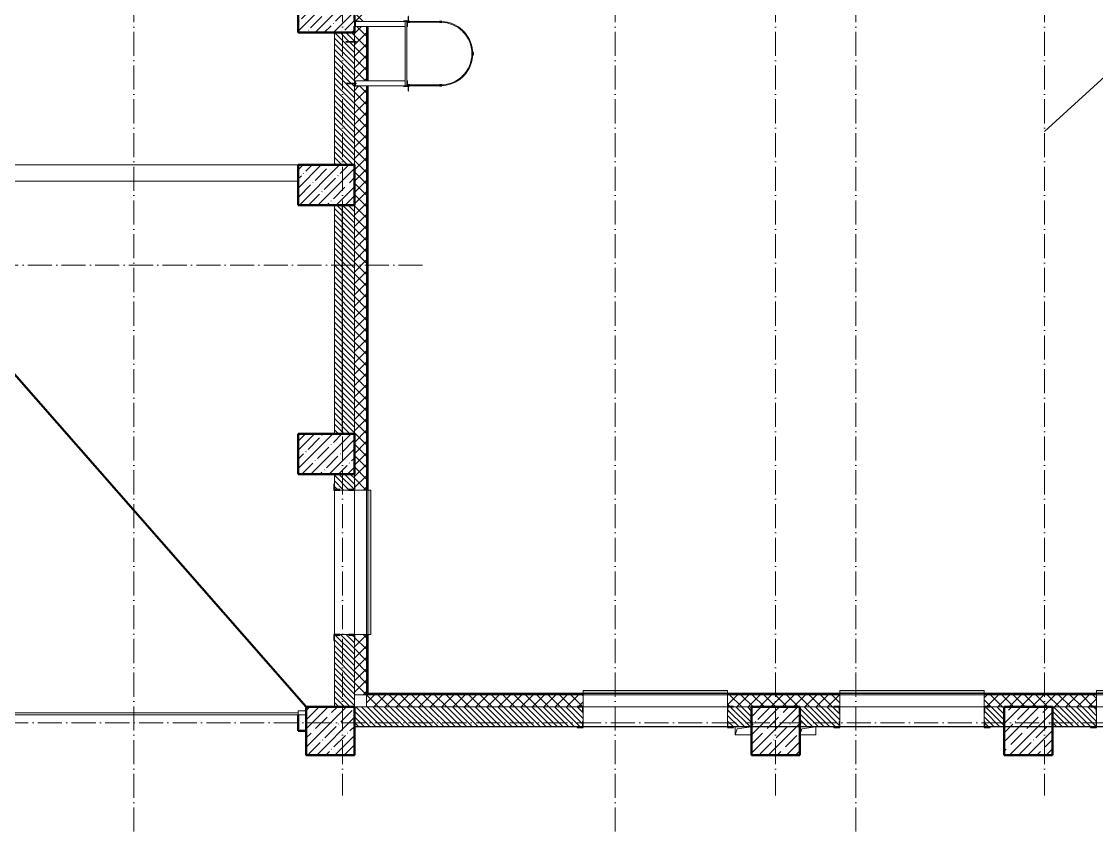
# Model space of a CAD drawing. Header units: millimetres. Extents: x -213536 to 1564669, y 70501 to 942238.
# Drawn here: x 569271 to 582671, y 352560 to 362599 of the extents above; entities that cross this region are included whole.
import ezdxf

# ---------------------------------------------------------------- set-up
doc = ezdxf.new("R2010")
doc.units = ezdxf.units.MM
doc.linetypes.add('50_200_ШТРИХ_1Т_ш5_п1_п1_', pattern=[700, 500, -100, 0, -100])
for name, color, linetype, lineweight in [('2.4) ПГП вычит ЖБбалки 0.4 м -', 24, 'Continuous', 30), ('A-DETL-____-OTLN-1', 7, 'Continuous', 50), ('A-DOOR-____-MCUT', 7, 'Continuous', 13), ('A-DOOR-____-OTLN', 7, 'Continuous', 9), ('A-FLOR-____-OTLN', 7, 'Continuous', 9), ('A-GENM-____-MCUT', 7, 'Continuous', 25), ('A-GENM-____-OTLN', 7, 'Continuous', 9), ('A-GENM-____-OTLN-1', 7, 'Continuous', 25), ('A-GLAZ-____-OTLN', 7, 'Continuous', 9), ('A-WALL-____-MCUT', 7, 'Continuous', 13), ('A-WALL-____-MCUT-1', 7, 'Continuous', 9), ('A-WALL-____-OTLN', 7, 'Continuous', 9), ('A-WALL-____-PATT-1', 7, 'Continuous', 9), ('A-WALL-FNSH-MCUT-1', 7, 'Continuous', 9), ('I-WALL-____-OTLN', 7, 'Continuous', 9), ('S-COLS-____-MCUT', 7, 'Continuous', 50), ('S-COLS-____-OTLN', 7, 'Continuous', 9), ('S-GRID-____-OTLN-1', 7, '50_200_ШТРИХ_1Т_ш5_п1_п1_', 9)]:
    doc.layers.add(name, color=color, linetype=linetype, lineweight=lineweight)
doc.layers.add('A-GLAZ-____-OTLN-1', color=7, linetype='Continuous', lineweight=9, true_color=0xc0c0c0)
pattern_1 = [(135, (549721.475, 286281.11), (-35.35534, -35.35534), [])]
pattern_2 = [(45, (549721.47, 286281.11), (-70.71068, 70.71068), []), (135, (549721.47, 286281.11), (-70.71068, -70.71068), [])]

# ---------------------------------------------------------------- blocks, each defined once
blk = doc.blocks.new('BSC_Колонна _Прямоугольная - 500х700-25279857-АР1_План отверстий 3 этажа в осях 1-64_Ю-ЯЯ')
at = {"layer": 'S-COLS-____-OTLN'}
h = blk.add_hatch(dxfattribs=at)
h.set_pattern_fill('FP_16', color=256, style=0, pattern_type=2)
h.set_pattern_definition([(315, (-76431.04, 23350), (114.04925, 114.04925), []), (315, (-76431.04, 23235.95), (114.04925, 114.04925), [201.613, -40.323, 3.353, -36.97])])
h.paths.add_polyline_path([(-250, -350), (250, -350), (250, 350), (-250, 350), (-250, -55)], flags=0)
at = {"layer": 'S-COLS-____-MCUT'}
for p, q in [((250, 350), (-250, 350)), ((-250, 350), (-250, -350)), ((250, -350), (250, 350)), ((-250, -350), (-170, -350)), ((-107, -350), (250, -350))]:
    blk.add_line(p, q, dxfattribs=at)
blk = doc.blocks.new('BSC_Колонна _Прямоугольная - 600х600-V52-АР1_План отверстий 3 этажа в осях 1-64_Ю-ЯЯ')
at = {"layer": 'S-COLS-____-OTLN'}
h = blk.add_hatch(dxfattribs=at)
h.set_pattern_fill('FP_60', color=256, style=0, pattern_type=2)
h.set_pattern_definition([(45, (-28950, -67481.04), (-114.04925, 114.04925), []), (45, (-28835.95, -67481.04), (-114.04925, 114.04925), [201.613, -40.323, 3.353, -36.97])])
h.paths.add_polyline_path([(-300, -300), (300, -300), (300, 300), (-300, 300), (-300, 237)], flags=0)
at = {"layer": 'S-COLS-____-MCUT'}
for p, q in [((300, 300), (-300, 300)), ((-300, 300), (-300, -300)), ((300, -300), (300, 300)), ((-300, -300), (300, -300))]:
    blk.add_line(p, q, dxfattribs=at)
blk = doc.blocks.new('BSC_Колонна _Прямоугольная - 500х700-25976089-АР1_План отверстий 3 этажа в осях 1-64_Ю-ЯЯ')
at = {"layer": 'S-COLS-____-OTLN'}
h = blk.add_hatch(dxfattribs=at)
h.set_pattern_fill('FP_76', color=256, style=0, pattern_type=2)
h.set_pattern_definition([(315, (-74281.04, 23350), (114.04925, 114.04925), []), (315, (-74281.04, 23235.95), (114.04925, 114.04925), [201.613, -40.323, 3.353, -36.97])])
h.paths.add_polyline_path([(-250, -350), (250, -350), (250, 350), (-250, 350)], flags=0)
at = {"layer": 'S-COLS-____-MCUT'}
for p, q in [((250, 350), (-250, 350)), ((-250, 350), (-250, -350)), ((250, -350), (250, 350)), ((-250, -350), (250, -350))]:
    blk.add_line(p, q, dxfattribs=at)
blk = doc.blocks.new('BSC_Колонна _Прямоугольная - 500х700-V68-АР1_План отверстий 3 этажа в осях 1-64_Ю-ЯЯ')
at = {"layer": 'S-COLS-____-OTLN'}
h = blk.add_hatch(dxfattribs=at)
h.set_pattern_fill('FP_77', color=256, style=0, pattern_type=2)
h.set_pattern_definition([(315, (-70931.04, 23350), (114.04925, 114.04925), []), (315, (-70931.04, 23235.95), (114.04925, 114.04925), [201.613, -40.323, 3.353, -36.97])])
h.paths.add_polyline_path([(-250, -350), (250, -350), (250, 350), (-250, 350)], flags=0)
at = {"layer": 'S-COLS-____-MCUT'}
for p, q in [((250, 350), (-250, 350)), ((-250, 350), (-250, -350)), ((250, -350), (250, 350)), ((-250, -350), (250, -350))]:
    blk.add_line(p, q, dxfattribs=at)
blk = doc.blocks.new('BSC_Колонна _Прямоугольная - 600х600-V89-АР1_План отверстий 3 этажа в осях 1-64_Ю-ЯЯ')
at = {"layer": 'S-COLS-____-OTLN'}
h = blk.add_hatch(dxfattribs=at)
h.set_pattern_fill('FP_94', color=256, style=0, pattern_type=2)
h.set_pattern_definition([(45, (-32100, -67481.04), (-114.04925, 114.04925), []), (45, (-31985.95, -67481.04), (-114.04925, 114.04925), [201.613, -40.323, 3.353, -36.97])])
h.paths.add_polyline_path([(-300, -300), (300, -300), (300, 300), (-300, 300)], flags=0)
at = {"layer": 'S-COLS-____-MCUT'}
for p, q in [((300, 300), (-300, 300)), ((-300, 300), (-300, -300)), ((300, -300), (300, 300)), ((-300, -300), (300, -300))]:
    blk.add_line(p, q, dxfattribs=at)
blk = doc.blocks.new('BSC_Колонна _Прямоугольная - 600х600-V90-АР1_План отверстий 3 этажа в осях 1-64_Ю-ЯЯ')
at = {"layer": 'S-COLS-____-OTLN'}
h = blk.add_hatch(dxfattribs=at)
h.set_pattern_fill('FP_95', color=256, style=0, pattern_type=2)
h.set_pattern_definition([(45, (-23400, -67481.04), (-114.04925, 114.04925), []), (45, (-23285.95, -67481.04), (-114.04925, 114.04925), [201.613, -40.323, 3.353, -36.97])])
h.paths.add_polyline_path([(-300, -300), (300, -300), (300, 300), (-300, 300)], flags=0)
at = {"layer": 'S-COLS-____-MCUT'}
for p, q in [((300, 300), (-300, 300)), ((-300, 300), (-300, -300)), ((300, -300), (300, 300)), ((-300, -300), (100, -300))]:
    blk.add_line(p, q, dxfattribs=at)
blk = doc.blocks.new('Фахверк_СКБ_Уголок - 250_2700-27497298-АР1_План отверстий 3 этажа в осях 1-64_Ю-ЯЯ')
at = {"layer": 'A-GENM-____-MCUT'}
for p, q in [((200, 181), (125, 181)), ((125, 181), (125, 106)), ((131, 106), (131, 175)), ((131, 175), (200, 175)), ((200, 175), (200, 181)), ((125, 106), (131, 106)), ((131, -6), (125, -6)), ((125, -6), (125, -81)), ((125, -81), (200, -81)), ((131, -75), (131, -6)), ((200, -75), (131, -75)), ((200, -81), (200, -75))]:
    blk.add_line(p, q, dxfattribs=at)
blk = doc.blocks.new('Фахверк_СКБ_Уголок - 250_2700-27509033-АР1_План отверстий 3 этажа в осях 1-64_Ю-ЯЯ')
at = {"layer": 'A-GENM-____-MCUT'}
for p, q in [((125, 181), (50, 181)), ((50, 181), (50, 175)), ((50, 175), (119, 175)), ((119, 175), (119, 106)), ((125, 106), (125, 181)), ((119, 106), (125, 106)), ((119, -75), (50, -75)), ((50, -75), (50, -81)), ((50, -81), (125, -81)), ((125, -6), (119, -6)), ((119, -6), (119, -75)), ((125, -81), (125, -6))]:
    blk.add_line(p, q, dxfattribs=at)
blk = doc.blocks.new('AR_Отверстие прямоугольное _в плите_ - AR_Отверстие прямоугольное _в плите_-V183-АР1_План отверстий 3 этажа в осях 1-64_Ю-ЯЯ')
at = {"layer": 'A-GENM-____-OTLN'}
for p, q in [((-100, 50), (-100, -50)), ((-100, -50), (-75, 25)), ((-75, 25), (100, 50)), ((100, -50), (100, 50)), ((-100, -50), (100, -50))]:
    blk.add_line(p, q, dxfattribs=at)
blk = doc.blocks.new('AR_Отверстие прямоугольное _в плите_ - AR_Отверстие прямоугольное _в плите_-V175-АР1_План отверстий 3 этажа в осях 1-64_Ю-ЯЯ')
at = {"layer": 'A-GENM-____-OTLN'}
for p, q in [((-100, -50), (-75, 25)), ((-75, 25), (100, 50)), ((100, -50), (100, 50)), ((-100, -50), (100, -50))]:
    blk.add_line(p, q, dxfattribs=at)
blk = doc.blocks.new('Лестница_Металлическая_Кровля_Перепад - Назначение габаритов по экземпляру-30749997-АР1_План отверстий 3 этажа в осях 1-64_Ю-ЯЯ')
at = {"layer": 'A-GENM-____-MCUT'}
for p, q in [((140, 1610), (110, 1610)), ((110, 1610), (110, 1600)), ((140, 1610), (110, 1610)), ((110, 1610), (110, 1600)), ((140, 1600), (140, 1610)), ((140, 1600), (140, 1610)), ((-147, 1493), (-168, 1472)), ((-161, 1465), (-140, 1486)), ((-140, 1486), (-147, 1493)), ((110, 1600), (140, 1600)), ((110, 1600), (140, 1600)), ((397, 1493), (390, 1486)), ((390, 1486), (411, 1465)), ((418, 1472), (397, 1493)), ((-168, 1472), (-161, 1465)), ((411, 1465), (418, 1472)), ((-275, 1215), (-275, 1185)), ((-265, 1215), (-275, 1215)), ((-265, 1185), (-265, 1215)), ((525, 1215), (515, 1215)), ((515, 1215), (515, 1185)), ((525, 1185), (525, 1215)), ((-275, 1185), (-265, 1185)), ((515, 1185), (525, 1185)), ((-265, 815), (-275, 815)), ((-275, 815), (-275, 785)), ((-265, 785), (-265, 815)), ((525, 815), (515, 815)), ((515, 815), (515, 785)), ((525, 785), (525, 815))]:
    blk.add_line(p, q, dxfattribs=at)
at = {"layer": 'A-GENM-____-OTLN'}
for p, q in [((-275, 1185), (-275, 815)), ((-265, 815), (-265, 1185)), ((515, 1185), (515, 815)), ((525, 815), (525, 1185))]:
    blk.add_line(p, q, dxfattribs=at)
for radius, start, end in [(390, 0, 180), (400, 47.1513, 132.8487), (400, 137.1513, 177.8405), (400, 2.1595, 42.8487)]:
    blk.add_arc((125, 1200), radius, start, end, dxfattribs=at)
blk = doc.blocks.new('ЛМ_Арматурный стержень_ГОСТ 5781-82 - Ø 18 А240-29172526-АР1_План отверстий 3 этажа в осях 1-64_Ю-ЯЯ')
at = {"layer": 'A-GENM-____-OTLN'}
for p, q in [((24334, 76318), (24334, 75518)), ((24334, 76318), (24343, 76318)), ((24343, 76318), (24352, 76318)), ((24352, 75518), (24352, 76318)), ((24343, 75518), (24334, 75518)), ((24352, 75518), (24343, 75518))]:
    blk.add_line(p, q, dxfattribs=at)
blk = doc.blocks.new('ЛМ_Уголок_ГОСТ 8509-93 - L 63х63x6-29176215-АР1_План отверстий 3 этажа в осях 1-64_Ю-ЯЯ')
at = {"layer": 'A-GENM-____-MCUT'}
for p, q in [((24375, 76381), (24369, 76381)), ((24369, 76381), (24369, 76324)), ((24375, 76318), (24375, 76381)), ((24369, 76324), (24312, 76324)), ((24312, 76324), (24312, 76318)), ((24360, 76318), (24375, 76318))]:
    blk.add_line(p, q, dxfattribs=at)
blk = doc.blocks.new('ЛМ_Уголок_ГОСТ 8509-93 - L 63х63x6-29176216-АР1_План отверстий 3 этажа в осях 1-64_Ю-ЯЯ')
at = {"layer": 'A-GENM-____-MCUT'}
for p, q in [((24312, 75518), (24312, 75512)), ((24312, 75512), (24369, 75512)), ((24375, 75518), (24360, 75518)), ((24369, 75512), (24369, 75455)), ((24369, 75455), (24375, 75455)), ((24375, 75455), (24375, 75518))]:
    blk.add_line(p, q, dxfattribs=at)
blk = doc.blocks.new('Анкер клиновой - Анкер клиновой МКТ V-A 10-10-15_115-14811140-АР1_План отверстий 3 этажа в осях 1-64_Ю-ЯЯ')
at = {"layer": 'A-GENM-____-OTLN'}
for p, q in [((23706, 76071), (23591, 76071)), ((23591, 76061), (23591, 76071)), ((23591, 76061), (23706, 76061)), ((23710, 76074), (23706, 76074)), ((23706, 76058), (23706, 76074)), ((23706, 76074), (23706, 76072)), ((23706, 76060), (23706, 76058)), ((23706, 76058), (23710, 76058)), ((23710, 76072), (23710, 76074)), ((23710, 76074), (23710, 76058)), ((23720, 76071), (23710, 76071)), ((23710, 76061), (23720, 76061)), ((23710, 76058), (23710, 76060)), ((23720, 76071), (23720, 76061))]:
    blk.add_line(p, q, dxfattribs=at)
blk = doc.blocks.new('Анкер клиновой - Анкер клиновой МКТ V-A 10-10-15_115-V208-АР1_План отверстий 3 этажа в осях 1-64_Ю-ЯЯ')
at = {"layer": 'A-GENM-____-OTLN'}
for p, q in [((23700, 75550), (23591, 75550)), ((23591, 75540), (23591, 75550)), ((23591, 75540), (23700, 75540)), ((23710, 75553), (23706, 75553)), ((23706, 75537), (23710, 75537)), ((23710, 75551), (23710, 75553)), ((23710, 75553), (23710, 75537)), ((23720, 75550), (23710, 75550)), ((23710, 75540), (23720, 75540)), ((23710, 75537), (23710, 75539)), ((23720, 75550), (23720, 75540))]:
    blk.add_line(p, q, dxfattribs=at)
blk = doc.blocks.new('ЛМ_Уголок_ГОСТ 8509-93 - L 63х63x6-29171483-АР1_План отверстий 3 этажа в осях 1-64_Ю-ЯЯ')
at = {"layer": 'A-GENM-____-OTLN'}
for p, q in [((23700, 76324), (23700, 76261)), ((23763, 76324), (23700, 76324)), ((23700, 76261), (23706, 76261)), ((23706, 76261), (23706, 76318)), ((23706, 76318), (23763, 76318)), ((23763, 76318), (23763, 76324))]:
    blk.add_line(p, q, dxfattribs=at)
blk = doc.blocks.new('ЛМ_Уголок_ГОСТ 8509-93 - L 63х63x6-29171484-АР1_План отверстий 3 этажа в осях 1-64_Ю-ЯЯ')
at = {"layer": 'A-GENM-____-OTLN'}
for p, q in [((23706, 75575), (23700, 75575)), ((23700, 75575), (23700, 75512)), ((23700, 75512), (23763, 75512)), ((23706, 75518), (23706, 75575)), ((23763, 75518), (23706, 75518)), ((23763, 75512), (23763, 75518))]:
    blk.add_line(p, q, dxfattribs=at)
blk = doc.blocks.new('ЛМ_Уголок_ГОСТ 8509-93 - L 63х63x6-30750527-АР1_План отверстий 3 этажа в осях 1-64_Ю-ЯЯ')
at = {"layer": 'A-GENM-____-OTLN'}
for p, q in [((0, 45), (0, -18)), ((619, 45), (0, 45)), ((645, 45), (637, 45)), ((645, -18), (645, 45)), ((48, -18), (619, -18)), ((637, -18), (645, -18))]:
    blk.add_line(p, q, dxfattribs=at)
blk = doc.blocks.new('ЛМ_Уголок_ГОСТ 8509-93 - L 63х63x6-30750528-АР1_План отверстий 3 этажа в осях 1-64_Ю-ЯЯ')
at = {"layer": 'A-GENM-____-OTLN'}
for p, q in [((0, 18), (0, -4)), ((619, 18), (48, 18)), ((645, 18), (637, 18)), ((645, -45), (645, 18)), ((0, -14), (0, -45)), ((0, -45), (619, -45)), ((637, -45), (645, -45))]:
    blk.add_line(p, q, dxfattribs=at)
blk = doc.blocks.new('Отлив_СКБ - Отлив витража_СФТК-31884011-АР1_План отверстий 3 этажа в осях 1-64_Ю-ЯЯ')
at = {"layer": 'A-GLAZ-____-OTLN-1'}
for points in [[(1800, 2), (1800, 37), (0, 37), (0, 2), (1715, 2)], [(1715, 0), (1800, 0), (1800, 2), (0, 2), (0, 0)]]:
    blk.add_hatch(color=256, dxfattribs=at).paths.add_polyline_path(points, flags=0)
at = {"layer": 'A-GLAZ-____-OTLN'}
for p, q in [((0, 3), (0, 37)), ((1800, 37), (0, 37)), ((0, 2), (1800, 2)), ((1800, 37), (1800, 3)), ((1800, 0), (0, 0))]:
    blk.add_line(p, q, dxfattribs=at)
blk = doc.blocks.new('DM_Штора_Противопожарная_Doormaster_EI-60 - ш_4700 х в_2680-31485574-АР1_План отверстий 3 этажа в осях 1-64_Ю-ЯЯ')
at = {"layer": 'A-DOOR-____-MCUT'}
for p, q in [((-2225, 150), (-2315, 150)), ((-2315, 150), (-2315, 100)), ((-2225, 100), (-2225, 150)), ((2475, 150), (2475, 100)), ((2565, 150), (2475, 150)), ((2565, 100), (2565, 150)), ((-2315, 100), (-2225, 100)), ((-2225, 125), (2475, 125)), ((2475, 100), (2565, 100))]:
    blk.add_line(p, q, dxfattribs=at)
blk = doc.blocks.new('BSC_Колонна _Прямоугольная1 - 200х100 _металл_-31488033-АР1_План отверстий 3 этажа в осях 1-64_Ю-ЯЯ')
at = {"layer": 'S-COLS-____-MCUT'}
for p, q in [((100, 50), (-100, 50)), ((-100, 50), (-100, 40)), ((100, -50), (100, 50)), ((-100, -50), (100, -50))]:
    blk.add_line(p, q, dxfattribs=at)

msp = doc.modelspace()

# ---------------------------------------------------------------- hatches: boundary and pattern name
at = {"layer": 'A-WALL-____-PATT-1'}
h = msp.add_hatch(dxfattribs=at)
h.set_pattern_fill('FP_4', color=256, style=0, pattern_type=2)
h.set_pattern_definition(pattern_2)
h.paths.add_polyline_path([(573571.5, 354212.2), (573571.5, 354962.2), (573427.5, 354962.2), (573427.5, 354887.2), (573421.5, 354887.2), (573421.5, 354212.2), (573568.2, 354212.2)], flags=0)
h.paths.add_polyline_path([(573571.5, 356762.2), (573571.5, 361799.2), (573484.5, 361799.2), (573484.5, 361793.2), (573421.5, 361793.2), (573421.5, 356837.2), (573427.5, 356837.2), (573427.5, 356762.2)], flags=0)
h.paths.add_polyline_path([(573436.5, 361799.2), (573436.5, 361821.2), (573427.5, 361820.5), (573427.5, 361799.2), (573431.5, 361799.2)], flags=0)
h.paths.add_polyline_path([(573431.5, 361831.2), (573436.5, 361831.8), (573437.3, 361862.2), (573571.5, 361862.2), (573571.5, 362536.2), (573436.5, 362536.2), (573436.5, 362599.2), (573427.5, 362599.2), (573427.5, 362542.2), (573421.5, 362542.2), (573421.5, 362352.2), (573441.5, 362351.5), (573441.5, 362342.2), (573421.5, 362341.5), (573421.5, 361856.2), (573427.5, 361856.2), (573427.5, 361831.8), (573431.5, 361831.8)], flags=0)
h.paths.add_polyline_path([(573571.5, 362599.2), (573571.5, 372212.2), (573421.5, 372212.2), (573421.5, 362605.2), (573484.5, 362605.2), (573484.5, 362599.2), (573568.2, 362599.2)], flags=0)
h = msp.add_hatch(dxfattribs=at)
h.set_pattern_fill('FP_9', color=256, style=0, pattern_type=2)
h.set_pattern_definition(pattern_1)
h.paths.add_polyline_path([(573171.5, 360812.2), (573421.5, 360812.2), (573421.5, 361821.2), (573312.5, 361821.8), (573312.5, 361831.2), (573421.5, 361831.2), (573421.5, 362342.2), (573312.5, 362342.8), (573312.5, 362352.2), (573421.5, 362352.2), (573421.5, 362462.2), (573171.5, 362462.2), (573171.5, 361263.9)], flags=0)
h = msp.add_hatch(dxfattribs=at)
h.set_pattern_fill('FP_9', color=256, style=0, pattern_type=2)
h.set_pattern_definition(pattern_1)
h.paths.add_polyline_path([(573421.5, 357462.2), (573421.5, 360312.2), (573171.5, 360312.2), (573171.5, 357462.2)], flags=0)
h = msp.add_hatch(dxfattribs=at)
h.set_pattern_fill('FP_9', color=256, style=0, pattern_type=2)
h.set_pattern_definition(pattern_1)
h.paths.add_polyline_path([(573171.5, 354062.2), (573421.5, 354062.2), (573421.5, 354956.2), (573352.5, 354956.2), (573352.5, 354962.2), (573240.5, 354962.2), (573240.5, 354956.2), (573171.5, 354956.2), (573171.5, 354806)], flags=0)
h.paths.add_polyline_path([(573352.5, 356762.2), (573352.5, 356768.2), (573421.5, 356768.2), (573421.5, 356962.2), (573171.5, 356962.2), (573171.5, 356768.2), (573240.5, 356768.2), (573240.5, 356762.2)], flags=0)
h = msp.add_hatch(dxfattribs=at)
h.set_pattern_fill('FP_4', color=256, style=0, pattern_type=2)
h.set_pattern_definition(pattern_2)
h.paths.add_polyline_path([(594921.5, 354062.2), (594921.5, 354212.2), (594071.5, 354212.2), (594071.5, 354062.2), (594777.8, 354062.2)], flags=0)
h.paths.add_polyline_path([(590946.5, 354062.2), (592271.5, 354062.2), (592271.5, 354212.2), (590871.5, 354212.2), (590871.5, 354068.2), (590946.5, 354068.2)], flags=0)
h.paths.add_polyline_path([(588996.5, 354062.2), (588996.5, 354068.2), (589071.5, 354068.2), (589071.5, 354212.2), (587671.5, 354212.2), (587671.5, 354068.2), (587746.5, 354068.2), (587746.5, 354062.2), (588971.5, 354062.2)], flags=0)
h.paths.add_polyline_path([(585796.5, 354062.2), (585796.5, 354068.2), (585871.5, 354068.2), (585871.5, 354212.2), (584471.5, 354212.2), (584471.5, 354068.2), (584546.5, 354068.2), (584546.5, 354062.2), (585721.5, 354062.2)], flags=0)
h.paths.add_polyline_path([(582121.5, 354062.2), (582596.5, 354062.2), (582596.5, 354068.2), (582671.5, 354068.2), (582671.5, 354212.2), (581271.5, 354212.2), (581271.5, 354068.2), (581346.5, 354068.2), (581346.5, 354062.2), (581521.8, 354062.2)], flags=0)
h.paths.add_polyline_path([(579396.5, 354062.2), (579396.5, 354068.2), (579471.5, 354068.2), (579471.5, 354212.2), (578071.5, 354212.2), (578071.5, 354068.2), (578146.5, 354068.2), (578146.5, 354062.2), (578971.5, 354062.2)], flags=0)
h.paths.add_polyline_path([(576196.5, 354062.2), (576196.5, 354068.2), (576271.5, 354068.2), (576271.5, 354212.2), (573571.5, 354212.2), (573571.5, 354062.2), (574451.9, 354062.2)], flags=0)
h = msp.add_hatch(dxfattribs=at)
h.set_pattern_fill('FP_9', color=256, style=0, pattern_type=2)
h.set_pattern_definition(pattern_1)
h.paths.add_polyline_path([(578146.5, 353812.2), (578371.5, 353812.2), (578371.5, 354062.2), (578077.5, 354062.2), (578077.5, 353993.2), (578071.5, 353993.2), (578071.5, 353881.2), (578077.5, 353881.2), (578077.5, 353812.2)], flags=0)
h.paths.add_polyline_path([(576196.5, 353812.2), (576265.5, 353812.7), (576265.5, 353881.2), (576271.5, 353881.2), (576271.5, 353993.2), (576265.5, 353993.2), (576265.5, 354062.2), (573421.5, 354062.2), (573421.5, 353812.2), (574451.9, 353812.2)], flags=0)
h = msp.add_hatch(dxfattribs=at)
h.set_pattern_fill('FP_9', color=256, style=0, pattern_type=2)
h.set_pattern_definition(pattern_1)
h.paths.add_polyline_path([(581521.5, 353812.2), (581521.5, 354062.2), (581277.5, 354062.2), (581277.5, 353993.2), (581271.5, 353993.2), (581271.5, 353881.2), (581277.5, 353881.2), (581277.5, 353812.2), (581346.5, 353812.2)], flags=0)
h.paths.add_polyline_path([(579396.5, 353812.2), (579465.5, 353812.2), (579465.5, 353881.2), (579471.5, 353881.2), (579471.5, 353993.2), (579465.5, 353993.2), (579465.5, 354062.2), (578971.5, 354062.2), (578971.5, 353812.2)], flags=0)
h = msp.add_hatch(dxfattribs=at)
h.set_pattern_fill('FP_9', color=256, style=0, pattern_type=2)
h.set_pattern_definition(pattern_1)
h.paths.add_polyline_path([(585121.5, 353812.2), (585121.5, 354062.2), (584477.5, 354062.2), (584477.5, 353993.2), (584471.5, 353993.2), (584471.5, 353881.2), (584477.5, 353881.2), (584477.5, 353812.2), (585056.7, 353812.2)], flags=0)
h.paths.add_polyline_path([(582596.5, 353812.2), (582665.5, 353812.2), (582665.5, 353881.2), (582671.5, 353881.2), (582671.5, 353993.2), (582665.5, 353993.2), (582665.5, 354062.2), (582121.5, 354062.2), (582121.5, 353812.2)], flags=0)

# ---------------------------------------------------------------- linework, layer by layer
msp.add_lwpolyline([(582021.5, 361230.4), (587250.4, 365996.2)])
at = {"color": 0, "lineweight": 50}
msp.add_lwpolyline([(572821.5, 354062.2), (573421.5, 354062.2), (573421.5, 353462.2), (572821.5, 353462.2)], close=True, dxfattribs=at)
at = {"color": 2, "lineweight": 30}
for points in [[(573421.5, 353462.2), (573421.5, 353862.2)], [(594921.5, 353812.2), (573421.5, 353812.2)], [(578971.5, 353462.2), (578971.5, 353862.2)], [(582121.5, 353462.2), (582121.5, 353862.2)], [(572821.5, 353712.2), (572821.5, 353462.2), (573421.5, 353462.2)], [(578371.5, 353712.2), (578371.5, 353462.2), (578971.5, 353462.2)], [(581521.5, 353712.2), (581521.5, 353462.2), (582121.5, 353462.2)]]:
    msp.add_lwpolyline(points, dxfattribs=at)
at = {"layer": '2.4) ПГП вычит ЖБбалки 0.4 м -'}
msp.add_lwpolyline([(573271.5, 357462.2), (573271.5, 360312.2)], dxfattribs=at)
at = {"layer": 'A-DETL-____-OTLN-1'}
msp.add_line((567921.5, 359641.8), (572821.5, 354062.2), dxfattribs=at)
at = {"layer": 'A-FLOR-____-OTLN'}
msp.add_line((572721.5, 353962.2), (568021.5, 353962.2), dxfattribs=at)
at = {"layer": 'A-WALL-____-MCUT'}
for p, q in [((573171.5, 362462.2), (573171.5, 360812.2)), ((573421.5, 362462.2), (573421.5, 362352)), ((573421.5, 362342.3), (573421.5, 361856.2)), ((573421.5, 361793.2), (573421.5, 360812.2)), ((573171.5, 360312.2), (573171.5, 357462.2)), ((573421.5, 360312.2), (573421.5, 357462.2)), ((573171.5, 356962.2), (573171.5, 356837.2)), ((573421.5, 356837.2), (573421.5, 356962.2)), ((573240.5, 356762.2), (573352.5, 356762.2)), ((573171.5, 354887.2), (573171.5, 354062.2)), ((573352.5, 354962.2), (573240.5, 354962.2)), ((573421.5, 354887.2), (573421.5, 354062.2)), ((573421.5, 354062.2), (576196.5, 354062.2)), ((578371.5, 354062.2), (578146.5, 354062.2)), ((579396.5, 354062.2), (578971.5, 354062.2)), ((581521.5, 354062.2), (581346.5, 354062.2)), ((582596.5, 354062.2), (582121.5, 354062.2)), ((576271.5, 353881.2), (576271.5, 353993.2)), ((578071.5, 353993.2), (578071.5, 353881.2)), ((579471.5, 353881.2), (579471.5, 353993.2)), ((581271.5, 353993.2), (581271.5, 353881.2)), ((582671.5, 353881.2), (582671.5, 353993.2)), ((573421.5, 353812.2), (576196.5, 353812.2)), ((578146.5, 353812.2), (578371.5, 353812.2)), ((578971.5, 353812.2), (579396.5, 353812.2)), ((581346.5, 353812.2), (581521.5, 353812.2)), ((582121.5, 353812.2), (582596.5, 353812.2))]:
    msp.add_line(p, q, dxfattribs=at)
at = {"layer": 'A-WALL-____-MCUT-1'}
for p, q in [((573571.5, 361862.2), (573571.5, 362536.2)), ((573577.5, 361862.2), (573577.5, 362536.2)), ((573583.5, 361862.2), (573583.5, 362536.2)), ((573571.5, 356762.2), (573571.5, 361799.2)), ((573577.5, 356762.2), (573577.5, 361799.2)), ((573583.5, 356762.2), (573583.5, 361799.2)), ((573427.5, 356762.2), (573571.5, 356762.2)), ((573571.5, 354962.2), (573427.5, 354962.2)), ((573571.5, 354962.2), (573571.5, 354062.2)), ((573577.5, 354212.2), (573577.5, 354962.2)), ((573583.5, 354212.2), (573583.5, 354962.2)), ((573421.5, 354212.2), (576271.5, 354212.2)), ((576271.5, 354224.2), (573571.5, 354224.2)), ((576271.5, 354218.2), (573571.5, 354218.2)), ((576271.5, 354068.2), (576271.5, 354212.2)), ((579471.5, 354224.2), (578071.5, 354224.2)), ((579471.5, 354218.2), (578071.5, 354218.2)), ((578071.5, 354212.2), (578071.5, 354212.2)), ((578071.5, 354212.2), (578071.5, 354068.2)), ((579471.5, 354212.2), (578071.5, 354212.2)), ((579471.5, 354068.2), (579471.5, 354212.2)), ((582671.5, 354224.2), (581271.5, 354224.2)), ((582671.5, 354218.2), (581271.5, 354218.2)), ((581271.5, 354212.2), (582671.5, 354212.2)), ((581271.5, 354212.2), (581271.5, 354068.2)), ((582671.5, 354068.2), (582671.5, 354212.2))]:
    msp.add_line(p, q, dxfattribs=at)
at = {"layer": 'A-WALL-____-OTLN'}
for p, q in [((573171.5, 354962.2), (573171.5, 356762.2)), ((573421.5, 354962.2), (573421.5, 356762.2)), ((573421.5, 356762.2), (573421.5, 354962.2)), ((573571.5, 356762.2), (573571.5, 354962.2)), ((578071.5, 354212.2), (576271.5, 354212.2)), ((579471.5, 354212.2), (581271.5, 354212.2)), ((582671.5, 354212.2), (584471.5, 354212.2)), ((578071.5, 354062.2), (576271.5, 354062.2)), ((581271.5, 354062.2), (579471.5, 354062.2)), ((584471.5, 354062.2), (582671.5, 354062.2)), ((578071.5, 353812.2), (576271.5, 353812.2)), ((581271.5, 353812.2), (579471.5, 353812.2)), ((584471.5, 353812.2), (582671.5, 353812.2))]:
    msp.add_line(p, q, dxfattribs=at)
at = {"layer": 'A-WALL-FNSH-MCUT-1'}
for p, q in [((573591.5, 361862.2), (573591.5, 362536.2)), ((573591.5, 356762.2), (573591.5, 361799.2)), ((573571.5, 356762.2), (573591.5, 356762.2)), ((573591.5, 354962.2), (573571.5, 354962.2)), ((573591.5, 354212.2), (573591.5, 354962.2)), ((576271.5, 354232.2), (573571.5, 354232.2)), ((576271.5, 354212.2), (576271.5, 354232.2)), ((579471.5, 354232.2), (578071.5, 354232.2)), ((578071.5, 354232.2), (578071.5, 354212.2)), ((579471.5, 354212.2), (579471.5, 354232.2)), ((582671.5, 354232.2), (581271.5, 354232.2)), ((581271.5, 354232.2), (581271.5, 354212.2)), ((582671.5, 354212.2), (582671.5, 354232.2))]:
    msp.add_line(p, q, dxfattribs=at)
at = {"layer": 'I-WALL-____-OTLN'}
for p, q in [((567921.5, 360812.2), (572721.5, 360812.2)), ((572721.5, 360612.2), (567921.5, 360612.2))]:
    msp.add_line(p, q, dxfattribs=at)
at = {"layer": 'S-GRID-____-OTLN-1', "color": 251, "ltscale": 0.6, "true_color": 0x636466}
for p, q in [((570671.5, 377174), (570671.5, 339172.7)), ((573271.5, 377174), (573271.5, 352956.6)), ((576671.5, 377174), (576671.5, 339172.7)), ((578671.5, 377174), (578671.5, 352956.6)), ((579671.5, 377174), (579671.5, 339172.7)), ((582021.5, 377174), (582021.5, 352956.6)), ((574271.5, 359562.2), (545052.7, 359562.2)), ((653795.9, 353862.2), (545052.7, 353862.2))]:
    msp.add_line(p, q, dxfattribs=at)

# ---------------------------------------------------------------- block references
at = {"layer": 'A-DOOR-____-OTLN'}
msp.add_blockref('DM_Штора_Противопожарная_Doormaster_EI-60 - ш_4700 х в_2680-31485574-АР1_План отверстий 3 этажа в осях 1-64_Ю-ЯЯ', (570246.5, 353862.2), dxfattribs=at)
at = {"layer": 'A-GENM-____-OTLN'}
for name, p in [('ЛМ_Уголок_ГОСТ 8509-93 - L 63х63x6-29171483-АР1_План отверстий 3 этажа в осях 1-64_Ю-ЯЯ', (549721.5, 286281.1)), ('ЛМ_Уголок_ГОСТ 8509-93 - L 63х63x6-29176215-АР1_План отверстий 3 этажа в осях 1-64_Ю-ЯЯ', (549721.5, 286281.1)), ('ЛМ_Арматурный стержень_ГОСТ 5781-82 - Ø 18 А240-29172526-АР1_План отверстий 3 этажа в осях 1-64_Ю-ЯЯ', (549721.5, 286281.1)), ('Анкер клиновой - Анкер клиновой МКТ V-A 10-10-15_115-14811140-АР1_План отверстий 3 этажа в осях 1-64_Ю-ЯЯ', (549721.5, 286281.1)), ('Анкер клиновой - Анкер клиновой МКТ V-A 10-10-15_115-V208-АР1_План отверстий 3 этажа в осях 1-64_Ю-ЯЯ', (549721.5, 286281.1)), ('ЛМ_Уголок_ГОСТ 8509-93 - L 63х63x6-29171484-АР1_План отверстий 3 этажа в осях 1-64_Ю-ЯЯ', (549721.5, 286281.1)), ('ЛМ_Уголок_ГОСТ 8509-93 - L 63х63x6-29176216-АР1_План отверстий 3 этажа в осях 1-64_Ю-ЯЯ', (549721.5, 286281.1)), ('AR_Отверстие прямоугольное _в плите_ - AR_Отверстие прямоугольное _в плите_-V183-АР1_План отверстий 3 этажа в осях 1-64_Ю-ЯЯ', (578269, 353762.2)), ('AR_Отверстие прямоугольное _в плите_ - AR_Отверстие прямоугольное _в плите_-V175-АР1_План отверстий 3 этажа в осях 1-64_Ю-ЯЯ', (579071.5, 353762.2))]:
    msp.add_blockref(name, p, dxfattribs=at)
at = {"layer": 'A-GENM-____-OTLN', "extrusion": (0, 0, -1), "rotation": 180}
for name, p in [('ЛМ_Уголок_ГОСТ 8509-93 - L 63х63x6-30750527-АР1_План отверстий 3 этажа в осях 1-64_Ю-ЯЯ', (-573436.5, 362581.4)), ('ЛМ_Уголок_ГОСТ 8509-93 - L 63х63x6-30750528-АР1_План отверстий 3 этажа в осях 1-64_Ю-ЯЯ', (-573436.5, 361817))]:
    msp.add_blockref(name, p, dxfattribs=at)
at = {"layer": 'A-GENM-____-OTLN', "rotation": 269.9999999999999}
msp.add_blockref('Лестница_Металлическая_Кровля_Перепад - Назначение габаритов по экземпляру-30749997-АР1_План отверстий 3 этажа в осях 1-64_Ю-ЯЯ', (573296.5, 362324.2), dxfattribs=at)
at = {"layer": 'A-GENM-____-OTLN-1'}
for name, p, rotation in [('Фахверк_СКБ_Уголок - 250_2700-27497298-АР1_План отверстий 3 этажа в осях 1-64_Ю-ЯЯ', (573346.5, 356637.2), 89.99999999999991), ('Фахверк_СКБ_Уголок - 250_2700-27497298-АР1_План отверстий 3 этажа в осях 1-64_Ю-ЯЯ', (573246.5, 355087.2), 269.9999999999999), ('Фахверк_СКБ_Уголок - 250_2700-27497298-АР1_План отверстий 3 этажа в осях 1-64_Ю-ЯЯ', (576396.5, 353987.2), 180), ('Фахверк_СКБ_Уголок - 250_2700-27509033-АР1_План отверстий 3 этажа в осях 1-64_Ю-ЯЯ', (578196.5, 353987.2), 180), ('Фахверк_СКБ_Уголок - 250_2700-27497298-АР1_План отверстий 3 этажа в осях 1-64_Ю-ЯЯ', (579596.5, 353987.2), 180), ('Фахверк_СКБ_Уголок - 250_2700-27509033-АР1_План отверстий 3 этажа в осях 1-64_Ю-ЯЯ', (581396.5, 353987.2), 180), ('Фахверк_СКБ_Уголок - 250_2700-27497298-АР1_План отверстий 3 этажа в осях 1-64_Ю-ЯЯ', (582796.5, 353987.2), 180)]:
    msp.add_blockref(name, p, dxfattribs=dict(at, rotation=rotation))
at = {"layer": 'A-GLAZ-____-OTLN', "rotation": 269.9999999999995}
msp.add_blockref('Отлив_СКБ - Отлив витража_СФТК-31884011-АР1_План отверстий 3 этажа в осях 1-64_Ю-ЯЯ', (573588.5, 356762.2), dxfattribs=at)
at = {"layer": 'A-GLAZ-____-OTLN'}
for p in [(576271.5, 354229.2), (579471.5, 354229.2), (582671.5, 354229.2)]:
    msp.add_blockref('Отлив_СКБ - Отлив витража_СФТК-31884011-АР1_План отверстий 3 этажа в осях 1-64_Ю-ЯЯ', p, dxfattribs=at)
at = {"layer": 'S-COLS-____-OTLN'}
for name, p, rotation in [('BSC_Колонна _Прямоугольная - 500х700-25279857-АР1_План отверстий 3 этажа в осях 1-64_Ю-ЯЯ', (573071.5, 362712.2), 89.9999999999999), ('BSC_Колонна _Прямоугольная - 500х700-25976089-АР1_План отверстий 3 этажа в осях 1-64_Ю-ЯЯ', (573071.5, 360562.2), 89.9999999999999), ('BSC_Колонна _Прямоугольная - 500х700-V68-АР1_План отверстий 3 этажа в осях 1-64_Ю-ЯЯ', (573071.5, 357212.2), 89.9999999999999), ('BSC_Колонна _Прямоугольная1 - 200х100 _металл_-31488033-АР1_План отверстий 3 этажа в осях 1-64_Ю-ЯЯ', (572771.5, 353862.2), 270.0000000000001)]:
    msp.add_blockref(name, p, dxfattribs=dict(at, rotation=rotation))
for name, p in [('BSC_Колонна _Прямоугольная - 600х600-V90-АР1_План отверстий 3 этажа в осях 1-64_Ю-ЯЯ', (573121.5, 353762.2)), ('BSC_Колонна _Прямоугольная - 600х600-V52-АР1_План отверстий 3 этажа в осях 1-64_Ю-ЯЯ', (578671.5, 353762.2)), ('BSC_Колонна _Прямоугольная - 600х600-V89-АР1_План отверстий 3 этажа в осях 1-64_Ю-ЯЯ', (581821.5, 353762.2))]:
    msp.add_blockref(name, p, dxfattribs=at)

doc.saveas('drawing.dxf')
